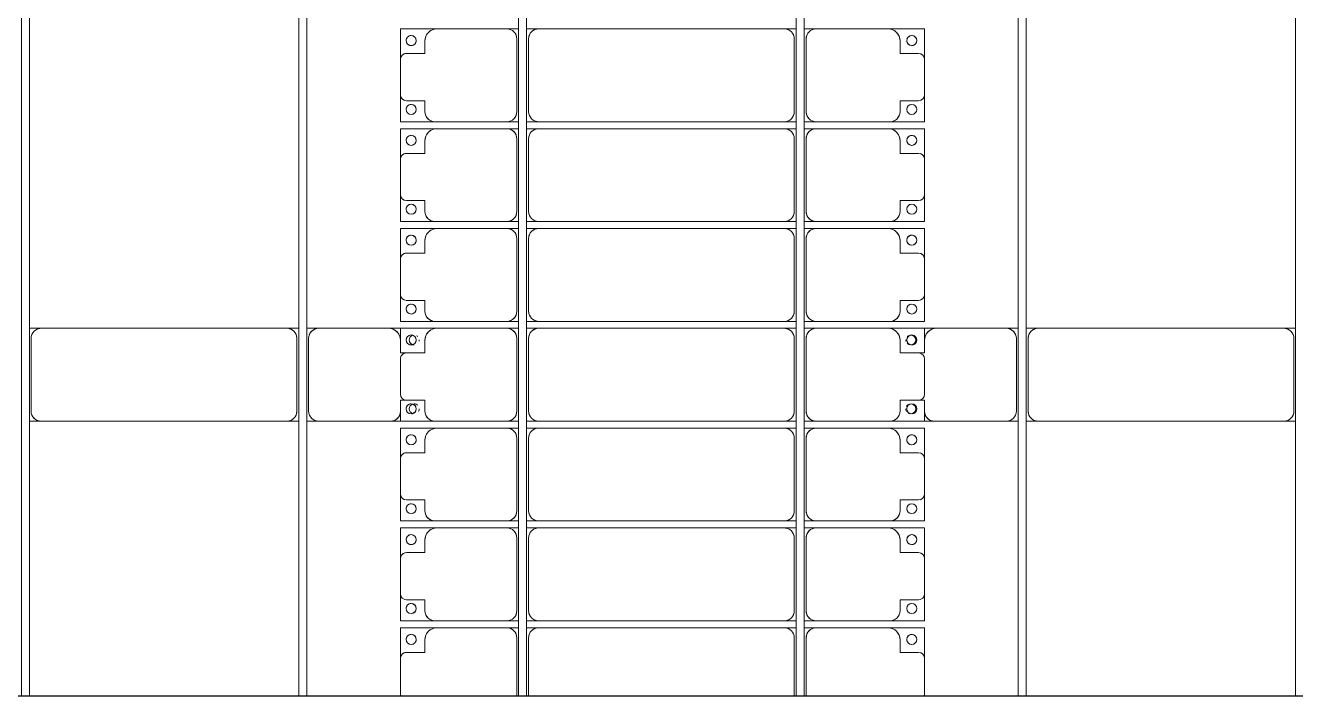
# Model space of a CAD drawing. Header units: millimetres. Extents: x -533732 to -130507, y -117886 to -23954.
# Drawn here: x -456430 to -450069, y -77748 to -74386 of the extents above; entities that cross this region are included whole.
import ezdxf

# ---------------------------------------------------------------- set-up
doc = ezdxf.new("R2010")
doc.units = ezdxf.units.MM
doc.layers.add('A-GENM', color=13, linetype='Continuous', lineweight=9)
doc.layers.add('S-BEAM', color=12, linetype='Continuous', lineweight=9)

# ---------------------------------------------------------------- blocks, each defined once
blk = doc.blocks.new('Dai phao do pin - DẢI PHAO ĐỠ PIN-V71-BỐ TRÍ KHUNG KẾT CẤU BÈ PIN 06')
at = {"layer": 'A-GENM', "color": 7}
for p, q in [((-1312.2, 241.6), (-1129.7, 241.6)), ((-1129.7, 241.6), (-1312.2, 241.6)), ((-779.7, 241.6), (-1129.7, 241.6)), ((-779.7, 241.6), (-721.1, 241.6)), ((-779.7, 241.6), (-721.1, 241.6)), ((-729.7, -173.4), (-729.7, 191.6)), ((-681.1, 241.6), (-620.3, 241.6)), ((-681.1, 241.6), (-620.3, 241.6)), ((-670.3, 191.6), (-670.3, -173.4)), ((610.3, 241.6), (-620.3, 241.6)), ((610.3, 241.6), (668.9, 241.6)), ((610.3, 241.6), (668.9, 241.6)), ((660.3, -173.4), (660.3, 191.6)), ((-1189.7, 181.6), (-1189.7, 118.2)), ((-1189.7, 118.2), (-1219.7, 118.2)), ((-1219.7, -118.2), (-1189.7, -118.2)), ((-1189.7, -118.2), (-1189.7, -173.4)), ((-1139.7, -223.4), (-1312.2, -223.4)), ((-1312.2, -223.4), (-1139.7, -223.4)), ((-1139.7, -223.4), (-779.7, -223.4)), ((-721.1, -223.4), (-779.7, -223.4)), ((-721.1, -223.4), (-779.7, -223.4)), ((-620.3, -223.4), (-681.1, -223.4)), ((-620.3, -223.4), (-681.1, -223.4)), ((-620.3, -223.4), (610.3, -223.4)), ((668.9, -223.4), (610.3, -223.4)), ((668.9, -223.4), (610.3, -223.4))]:
    blk.add_line(p, q, dxfattribs=at)
for centre, radius, start, end in [((-1258.6, 183.2), 25, 120, 135), ((-1258.6, 183.2), 25, 120, 135), ((-1258.6, 183.2), 25, 0, 90), ((-1258.6, 183.2), 25, 0, 75), ((-1129.7, 181.6), 60, 90, 180), ((-1129.7, 181.6), 60, 120, 180), ((-779.7, 191.6), 50, 360, 90), ((-779.7, 191.6), 50, 360, 75), ((-620.3, 191.6), 50, 90, 180), ((-620.3, 191.6), 50, 150, 180), ((-620.3, 191.6), 50, 105, 135), ((610.3, 191.6), 50, 360, 90), ((610.3, 191.6), 50, 60, 90), ((610.3, 191.6), 50, 15, 30), ((-1258.6, 183.2), 25, 180, 195), ((-1258.6, 183.2), 25, 180, 195), ((-1258.6, 183.2), 25, 225, 255), ((-1258.6, 183.2), 25, 225, 255), ((-1258.6, 183.2), 25, 270, 360), ((-1258.6, 183.2), 25, 270, 300), ((-1258.6, 183.2), 25, 330, 360), ((-1258.6, -161.8), 25, 180, 210), ((-1258.6, -161.8), 25, 180, 210), ((-1258.6, -161.8), 25, 105, 150), ((-1258.6, -161.8), 25, 105, 150), ((-1258.6, -161.8), 25, 240, 255), ((-1258.6, -161.8), 25, 240, 255), ((-1258.6, -161.8), 25, 270, 0), ((-1258.6, -161.8), 25, 0, 75), ((-1258.6, -161.8), 25, 0, 75), ((-1258.6, -161.8), 25, 285, 360), ((-1139.7, -173.4), 50, 180, 270), ((-1139.7, -173.4), 50, 180, 255), ((-779.7, -173.4), 50, 270, 360), ((-779.7, -173.4), 50, 285, 360), ((-620.3, -173.4), 50, 180, 270), ((-620.3, -173.4), 50, 180, 210), ((610.3, -173.4), 50, 270, 360), ((610.3, -173.4), 50, 330, 360), ((-620.3, -173.4), 50, 240, 270), ((610.3, -173.4), 50, 285, 300)]:
    blk.add_arc(centre, radius, start, end, dxfattribs=at)
blk = doc.blocks.new('Dải phao đi lại kèm đỡ invester - DẢI PHAO ĐI LẠI-18522-BỐ TRÍ KHUNG KẾT CẤU BÈ PIN 06')
at = {"layer": 'A-GENM', "color": 7}
for p, q in [((42258.4, 1312.2), (42411.8, 1312.2)), ((42258.4, 1129.7), (42258.4, 1312.2)), ((42258.4, 1312.2), (42258.4, 1129.7)), ((42411.8, 1312.2), (42258.4, 1312.2)), ((42381.8, 1282.2), (42381.8, 1189.7)), ((42588.2, 1312.2), (42411.8, 1312.2)), ((42588.2, 1312.2), (42723.4, 1312.2)), ((42723.4, 1312.2), (42588.2, 1312.2)), ((42618.2, 1189.7), (42618.2, 1282.2)), ((42723.4, 1312.2), (42723.4, 1139.7)), ((42723.4, 1139.7), (42723.4, 1312.2)), ((42758.4, 1312.2), (42911.8, 1312.2)), ((42758.4, 1129.7), (42758.4, 1312.2)), ((42758.4, 1312.2), (42758.4, 1129.7)), ((42911.8, 1312.2), (42758.4, 1312.2)), ((42881.8, 1282.2), (42881.8, 1189.7)), ((43088.2, 1312.2), (42911.8, 1312.2)), ((43088.2, 1312.2), (43223.4, 1312.2)), ((43223.4, 1312.2), (43088.2, 1312.2)), ((43118.2, 1189.7), (43118.2, 1282.2)), ((43223.4, 1312.2), (43223.4, 1139.7)), ((43223.4, 1139.7), (43223.4, 1312.2)), ((43258.4, 1312.2), (43411.8, 1312.2)), ((43258.4, 1129.7), (43258.4, 1312.2)), ((43258.4, 1312.2), (43258.4, 1129.7)), ((43411.8, 1312.2), (43258.4, 1312.2)), ((43381.8, 1282.2), (43381.8, 1189.7)), ((43588.2, 1312.2), (43411.8, 1312.2)), ((43588.2, 1312.2), (43723.4, 1312.2)), ((43723.4, 1312.2), (43588.2, 1312.2)), ((43618.2, 1189.7), (43618.2, 1282.2)), ((43723.4, 1312.2), (43723.4, 1139.7)), ((43723.4, 1139.7), (43723.4, 1312.2)), ((43758.4, 1312.2), (43818.4, 1312.2)), ((43758.4, 1129.7), (43758.4, 1312.2)), ((43758.4, 1312.2), (43758.4, 1129.7)), ((43818.4, 1312.2), (43758.4, 1312.2)), ((43881.8, 1282.2), (43881.8, 1189.7)), ((44088.2, 1312.2), (43911.8, 1312.2)), ((44118.2, 1189.7), (44118.2, 1282.2)), ((44173.4, 1312.2), (44223.4, 1312.2)), ((44223.4, 1312.2), (44173.4, 1312.2)), ((44223.4, 1312.2), (44223.4, 1139.7)), ((44223.4, 1139.7), (44223.4, 1312.2)), ((44258.4, 1312.2), (44411.8, 1312.2)), ((44258.4, 1129.7), (44258.4, 1312.2)), ((44258.4, 1312.2), (44258.4, 1129.7)), ((44411.8, 1312.2), (44258.4, 1312.2)), ((44381.8, 1282.2), (44381.8, 1189.7)), ((44588.2, 1312.2), (44411.8, 1312.2)), ((44588.2, 1312.2), (44723.4, 1312.2)), ((44723.4, 1312.2), (44588.2, 1312.2)), ((44618.2, 1189.7), (44618.2, 1282.2)), ((44723.4, 1312.2), (44723.4, 1139.7)), ((44723.4, 1139.7), (44723.4, 1312.2)), ((44758.4, 1312.2), (44911.8, 1312.2)), ((44758.4, 1129.7), (44758.4, 1312.2)), ((44758.4, 1312.2), (44758.4, 1129.7)), ((44911.8, 1312.2), (44758.4, 1312.2)), ((44881.8, 1282.2), (44881.8, 1189.7)), ((45088.2, 1312.2), (44911.8, 1312.2)), ((45088.2, 1312.2), (45223.4, 1312.2)), ((45223.4, 1312.2), (45088.2, 1312.2)), ((45118.2, 1189.7), (45118.2, 1282.2)), ((45223.4, 1312.2), (45223.4, 1139.7)), ((45223.4, 1139.7), (45223.4, 1312.2)), ((45258.4, 1312.2), (45411.8, 1312.2)), ((45258.4, 1129.7), (45258.4, 1312.2)), ((45258.4, 1312.2), (45258.4, 1129.7)), ((45411.8, 1312.2), (45258.4, 1312.2)), ((45381.8, 1282.2), (45381.8, 1189.7)), ((45588.2, 1312.2), (45411.8, 1312.2)), ((45588.2, 1312.2), (45600, 1312.2)), ((45600, 1312.2), (45588.2, 1312.2)), ((42381.8, 1189.7), (42318.4, 1189.7)), ((42673.4, 1189.7), (42618.2, 1189.7)), ((42881.8, 1189.7), (42818.4, 1189.7)), ((43173.4, 1189.7), (43118.2, 1189.7)), ((43381.8, 1189.7), (43318.4, 1189.7)), ((43673.4, 1189.7), (43618.2, 1189.7)), ((43881.8, 1189.7), (43818.4, 1189.7)), ((44173.4, 1189.7), (44118.2, 1189.7)), ((44381.8, 1189.7), (44318.4, 1189.7)), ((44673.4, 1189.7), (44618.2, 1189.7)), ((44881.8, 1189.7), (44818.4, 1189.7)), ((45173.4, 1189.7), (45118.2, 1189.7)), ((45381.8, 1189.7), (45318.4, 1189.7)), ((42258.4, 1129.7), (42258.4, 769.7)), ((42723.4, 769.7), (42723.4, 1139.7)), ((42758.4, 1129.7), (42758.4, 769.7)), ((43223.4, 769.7), (43223.4, 1139.7)), ((43258.4, 1129.7), (43258.4, 769.7)), ((43723.4, 769.7), (43723.4, 1139.7)), ((43758.4, 1129.7), (43758.4, 769.7)), ((44223.4, 769.7), (44223.4, 1139.7)), ((44258.4, 1129.7), (44258.4, 769.7)), ((44723.4, 769.7), (44723.4, 1139.7)), ((44758.4, 1129.7), (44758.4, 769.7)), ((45223.4, 769.7), (45223.4, 1139.7)), ((45258.4, 1129.7), (45258.4, 769.7)), ((42258.4, 708.9), (42258.4, 769.7)), ((42258.4, 708.9), (42258.4, 769.7)), ((42723.4, 769.7), (42723.4, 708.9)), ((42723.4, 769.7), (42723.4, 708.9)), ((42758.4, 708.9), (42758.4, 769.7)), ((42758.4, 708.9), (42758.4, 769.7)), ((43223.4, 769.7), (43223.4, 708.9)), ((43223.4, 769.7), (43223.4, 708.9)), ((43258.4, 708.9), (43258.4, 769.7)), ((43258.4, 708.9), (43258.4, 769.7)), ((43723.4, 769.7), (43723.4, 708.9)), ((43723.4, 769.7), (43723.4, 708.9)), ((43758.4, 708.9), (43758.4, 769.7)), ((43758.4, 708.9), (43758.4, 769.7)), ((44223.4, 769.7), (44223.4, 708.9)), ((44223.4, 769.7), (44223.4, 708.9)), ((44258.4, 708.9), (44258.4, 769.7)), ((44258.4, 708.9), (44258.4, 769.7)), ((44723.4, 769.7), (44723.4, 708.9)), ((44723.4, 769.7), (44723.4, 708.9)), ((44758.4, 708.9), (44758.4, 769.7)), ((44758.4, 708.9), (44758.4, 769.7)), ((45223.4, 769.7), (45223.4, 708.9)), ((45223.4, 769.7), (45223.4, 708.9)), ((45258.4, 708.9), (45258.4, 769.7)), ((45258.4, 708.9), (45258.4, 769.7)), ((42308.4, 719.7), (42673.4, 719.7)), ((42808.4, 719.7), (43173.4, 719.7)), ((43308.4, 719.7), (43673.4, 719.7)), ((43808.4, 719.7), (44173.4, 719.7)), ((44308.4, 719.7), (44673.4, 719.7)), ((44808.4, 719.7), (45173.4, 719.7)), ((45308.4, 719.7), (45600, 719.7)), ((42258.4, 610.3), (42258.4, 668.9)), ((42258.4, 610.3), (42258.4, 668.9)), ((42673.4, 660.3), (42308.4, 660.3)), ((42723.4, 668.9), (42723.4, 610.3)), ((42723.4, 668.9), (42723.4, 610.3)), ((42758.4, 610.3), (42758.4, 668.9)), ((42758.4, 610.3), (42758.4, 668.9)), ((43173.4, 660.3), (42808.4, 660.3)), ((43223.4, 668.9), (43223.4, 610.3)), ((43223.4, 668.9), (43223.4, 610.3)), ((43258.4, 610.3), (43258.4, 668.9)), ((43258.4, 610.3), (43258.4, 668.9)), ((43673.4, 660.3), (43308.4, 660.3)), ((43723.4, 668.9), (43723.4, 610.3)), ((43723.4, 668.9), (43723.4, 610.3)), ((43758.4, 610.3), (43758.4, 668.9)), ((43758.4, 610.3), (43758.4, 668.9)), ((44173.4, 660.3), (43808.4, 660.3)), ((44223.4, 668.9), (44223.4, 610.3)), ((44223.4, 668.9), (44223.4, 610.3)), ((44258.4, 610.3), (44258.4, 668.9)), ((44258.4, 610.3), (44258.4, 668.9)), ((44673.4, 660.3), (44308.4, 660.3)), ((44723.4, 668.9), (44723.4, 610.3)), ((44723.4, 668.9), (44723.4, 610.3)), ((44758.4, 610.3), (44758.4, 668.9)), ((44758.4, 610.3), (44758.4, 668.9)), ((45173.4, 660.3), (44808.4, 660.3)), ((45223.4, 668.9), (45223.4, 610.3)), ((45223.4, 668.9), (45223.4, 610.3)), ((45258.4, 610.3), (45258.4, 668.9)), ((45258.4, 610.3), (45258.4, 668.9)), ((45600, 660.3), (45308.4, 660.3)), ((42258.4, 610.3), (42258.4, -620.3)), ((42723.4, -620.3), (42723.4, 610.3)), ((42758.4, 610.3), (42758.4, -620.3)), ((43223.4, -620.3), (43223.4, 610.3)), ((43258.4, 610.3), (43258.4, -620.3)), ((43723.4, -620.3), (43723.4, 610.3)), ((43758.4, 610.3), (43758.4, -620.3)), ((44223.4, -620.3), (44223.4, 610.3)), ((44258.4, 610.3), (44258.4, -620.3)), ((44723.4, -620.3), (44723.4, 610.3)), ((44758.4, 610.3), (44758.4, -620.3)), ((45223.4, -620.3), (45223.4, 610.3)), ((45258.4, 610.3), (45258.4, -620.3)), ((42258.4, -681.1), (42258.4, -620.3)), ((42258.4, -681.1), (42258.4, -620.3)), ((42723.4, -620.3), (42723.4, -681.1)), ((42723.4, -620.3), (42723.4, -681.1)), ((42758.4, -681.1), (42758.4, -620.3)), ((42758.4, -681.1), (42758.4, -620.3)), ((43223.4, -620.3), (43223.4, -681.1)), ((43223.4, -620.3), (43223.4, -681.1)), ((43258.4, -681.1), (43258.4, -620.3)), ((43258.4, -681.1), (43258.4, -620.3)), ((43723.4, -620.3), (43723.4, -681.1)), ((43723.4, -620.3), (43723.4, -681.1)), ((43758.4, -681.1), (43758.4, -620.3)), ((43758.4, -681.1), (43758.4, -620.3)), ((44223.4, -620.3), (44223.4, -681.1)), ((44223.4, -620.3), (44223.4, -681.1)), ((44258.4, -681.1), (44258.4, -620.3)), ((44258.4, -681.1), (44258.4, -620.3)), ((44723.4, -620.3), (44723.4, -681.1)), ((44723.4, -620.3), (44723.4, -681.1)), ((44758.4, -681.1), (44758.4, -620.3)), ((44758.4, -681.1), (44758.4, -620.3)), ((45223.4, -620.3), (45223.4, -681.1)), ((45223.4, -620.3), (45223.4, -681.1)), ((45258.4, -681.1), (45258.4, -620.3)), ((45258.4, -681.1), (45258.4, -620.3)), ((42308.4, -670.3), (42673.4, -670.3)), ((42808.4, -670.3), (43173.4, -670.3)), ((43308.4, -670.3), (43673.4, -670.3)), ((43808.4, -670.3), (44173.4, -670.3)), ((44308.4, -670.3), (44673.4, -670.3)), ((44808.4, -670.3), (45173.4, -670.3)), ((45308.4, -670.3), (45600, -670.3)), ((42258.4, -779.7), (42258.4, -721.1)), ((42258.4, -779.7), (42258.4, -721.1)), ((42673.4, -729.7), (42308.4, -729.7)), ((42723.4, -721.1), (42723.4, -779.7)), ((42723.4, -721.1), (42723.4, -779.7)), ((42758.4, -779.7), (42758.4, -721.1)), ((42758.4, -779.7), (42758.4, -721.1)), ((43173.4, -729.7), (42808.4, -729.7)), ((43223.4, -721.1), (43223.4, -779.7)), ((43223.4, -721.1), (43223.4, -779.7)), ((43258.4, -779.7), (43258.4, -721.1)), ((43258.4, -779.7), (43258.4, -721.1)), ((43673.4, -729.7), (43308.4, -729.7)), ((43723.4, -721.1), (43723.4, -779.7)), ((43723.4, -721.1), (43723.4, -779.7)), ((43758.4, -779.7), (43758.4, -721.1)), ((43758.4, -779.7), (43758.4, -721.1)), ((44173.4, -729.7), (43808.4, -729.7)), ((44223.4, -721.1), (44223.4, -779.7)), ((44223.4, -721.1), (44223.4, -779.7)), ((44258.4, -779.7), (44258.4, -721.1)), ((44258.4, -779.7), (44258.4, -721.1)), ((44673.4, -729.7), (44308.4, -729.7)), ((44723.4, -721.1), (44723.4, -779.7)), ((44723.4, -721.1), (44723.4, -779.7)), ((44758.4, -779.7), (44758.4, -721.1)), ((44758.4, -779.7), (44758.4, -721.1)), ((45173.4, -729.7), (44808.4, -729.7)), ((45223.4, -721.1), (45223.4, -779.7)), ((45223.4, -721.1), (45223.4, -779.7)), ((45258.4, -779.7), (45258.4, -721.1)), ((45258.4, -779.7), (45258.4, -721.1)), ((45600, -729.7), (45308.4, -729.7)), ((42258.4, -779.7), (42258.4, -1129.7)), ((42723.4, -1139.7), (42723.4, -779.7)), ((42758.4, -779.7), (42758.4, -1129.7)), ((43223.4, -1139.7), (43223.4, -779.7)), ((43258.4, -779.7), (43258.4, -1129.7)), ((43723.4, -1139.7), (43723.4, -779.7)), ((43758.4, -779.7), (43758.4, -1129.7)), ((44223.4, -1139.7), (44223.4, -779.7)), ((44258.4, -779.7), (44258.4, -1129.7)), ((44723.4, -1139.7), (44723.4, -779.7)), ((44758.4, -779.7), (44758.4, -1129.7)), ((45223.4, -1139.7), (45223.4, -779.7)), ((45258.4, -779.7), (45258.4, -1129.7)), ((42258.4, -1312.2), (42258.4, -1129.7)), ((42258.4, -1129.7), (42258.4, -1312.2)), ((42723.4, -1139.7), (42723.4, -1312.2)), ((42723.4, -1312.2), (42723.4, -1139.7)), ((42758.4, -1312.2), (42758.4, -1129.7)), ((42758.4, -1129.7), (42758.4, -1312.2)), ((43223.4, -1139.7), (43223.4, -1312.2)), ((43223.4, -1312.2), (43223.4, -1139.7)), ((43258.4, -1312.2), (43258.4, -1129.7)), ((43258.4, -1129.7), (43258.4, -1312.2)), ((43723.4, -1139.7), (43723.4, -1312.2)), ((43723.4, -1312.2), (43723.4, -1139.7)), ((43758.4, -1312.2), (43758.4, -1129.7)), ((43758.4, -1129.7), (43758.4, -1312.2)), ((44223.4, -1139.7), (44223.4, -1312.2)), ((44223.4, -1312.2), (44223.4, -1139.7)), ((44258.4, -1312.2), (44258.4, -1129.7)), ((44258.4, -1129.7), (44258.4, -1312.2)), ((44723.4, -1139.7), (44723.4, -1312.2)), ((44723.4, -1312.2), (44723.4, -1139.7)), ((44758.4, -1312.2), (44758.4, -1129.7)), ((44758.4, -1129.7), (44758.4, -1312.2)), ((45223.4, -1139.7), (45223.4, -1312.2)), ((45223.4, -1312.2), (45223.4, -1139.7)), ((45258.4, -1312.2), (45258.4, -1129.7)), ((45258.4, -1129.7), (45258.4, -1312.2)), ((42318.4, -1189.7), (42381.8, -1189.7)), ((42381.8, -1189.7), (42381.8, -1282.2)), ((42618.2, -1282.2), (42618.2, -1189.7)), ((42618.2, -1189.7), (42673.4, -1189.7)), ((42818.4, -1189.7), (42881.8, -1189.7)), ((42881.8, -1189.7), (42881.8, -1282.2)), ((43118.2, -1282.2), (43118.2, -1189.7)), ((43118.2, -1189.7), (43173.4, -1189.7)), ((43318.4, -1189.7), (43381.8, -1189.7)), ((43381.8, -1189.7), (43381.8, -1282.2)), ((43618.2, -1282.2), (43618.2, -1189.7)), ((43618.2, -1189.7), (43673.4, -1189.7)), ((43818.4, -1189.7), (43881.8, -1189.7)), ((43881.8, -1189.7), (43881.8, -1282.2)), ((44118.2, -1282.2), (44118.2, -1189.7)), ((44118.2, -1189.7), (44173.4, -1189.7)), ((44318.4, -1189.7), (44381.8, -1189.7)), ((44381.8, -1189.7), (44381.8, -1282.2)), ((44618.2, -1282.2), (44618.2, -1189.7)), ((44618.2, -1189.7), (44673.4, -1189.7)), ((44818.4, -1189.7), (44881.8, -1189.7)), ((44881.8, -1189.7), (44881.8, -1282.2)), ((45118.2, -1282.2), (45118.2, -1189.7)), ((45118.2, -1189.7), (45173.4, -1189.7)), ((45318.4, -1189.7), (45381.8, -1189.7)), ((45381.8, -1189.7), (45381.8, -1282.2)), ((42411.8, -1312.2), (42258.4, -1312.2)), ((42258.4, -1312.2), (42411.8, -1312.2)), ((42411.8, -1312.2), (42588.2, -1312.2)), ((42723.4, -1312.2), (42588.2, -1312.2)), ((42588.2, -1312.2), (42723.4, -1312.2)), ((42911.8, -1312.2), (42758.4, -1312.2)), ((42758.4, -1312.2), (42911.8, -1312.2)), ((42911.8, -1312.2), (43088.2, -1312.2)), ((43223.4, -1312.2), (43088.2, -1312.2)), ((43088.2, -1312.2), (43223.4, -1312.2)), ((43411.8, -1312.2), (43258.4, -1312.2)), ((43258.4, -1312.2), (43411.8, -1312.2)), ((43411.8, -1312.2), (43588.2, -1312.2)), ((43723.4, -1312.2), (43588.2, -1312.2)), ((43588.2, -1312.2), (43723.4, -1312.2)), ((43818.4, -1312.2), (43758.4, -1312.2)), ((43758.4, -1312.2), (43818.4, -1312.2)), ((43911.8, -1312.2), (44088.2, -1312.2)), ((44223.4, -1312.2), (44173.4, -1312.2)), ((44173.4, -1312.2), (44223.4, -1312.2)), ((44411.8, -1312.2), (44258.4, -1312.2)), ((44258.4, -1312.2), (44411.8, -1312.2)), ((44411.8, -1312.2), (44588.2, -1312.2)), ((44723.4, -1312.2), (44588.2, -1312.2)), ((44588.2, -1312.2), (44723.4, -1312.2)), ((44911.8, -1312.2), (44758.4, -1312.2)), ((44758.4, -1312.2), (44911.8, -1312.2)), ((44911.8, -1312.2), (45088.2, -1312.2)), ((45223.4, -1312.2), (45088.2, -1312.2)), ((45088.2, -1312.2), (45223.4, -1312.2)), ((45411.8, -1312.2), (45258.4, -1312.2)), ((45258.4, -1312.2), (45411.8, -1312.2)), ((45411.8, -1312.2), (45588.2, -1312.2)), ((45600, -1312.2), (45588.2, -1312.2)), ((45588.2, -1312.2), (45600, -1312.2))]:
    blk.add_line(p, q, dxfattribs=at)
for centre, radius, start, end in [((42316.8, 1248.6), 25, 90, 270), ((42316.8, 1248.6), 25, 90, 255), ((42316.8, 1248.6), 25, 270, 90), ((42316.8, 1248.6), 25, 300, 90), ((42411.8, 1282.2), 30, 90, 180), ((42411.8, 1282.2), 30, 105, 165), ((42411.8, 1282.2), 30, 135, 165), ((42411.8, 1282.2), 30, 135, 165), ((42588.2, 1282.2), 30, 0, 90), ((42588.2, 1282.2), 30, 60, 75), ((42588.2, 1282.2), 30, 15, 75), ((42588.2, 1282.2), 30, 60, 75), ((42588.2, 1282.2), 30, 15, 30), ((42588.2, 1282.2), 30, 15, 30), ((42661.8, 1248.6), 25, 90, 270), ((42661.8, 1248.6), 25, 90, 180), ((42661.8, 1248.6), 25, 270, 90), ((42661.8, 1248.6), 25, 270, 90), ((42816.8, 1248.6), 25, 90, 270), ((42816.8, 1248.6), 25, 90, 255), ((42816.8, 1248.6), 25, 270, 90), ((42816.8, 1248.6), 25, 300, 90), ((42911.8, 1282.2), 30, 90, 180), ((42911.8, 1282.2), 30, 105, 165), ((42911.8, 1282.2), 30, 135, 165), ((42911.8, 1282.2), 30, 135, 165), ((43088.2, 1282.2), 30, 0, 90), ((43088.2, 1282.2), 30, 60, 75), ((43088.2, 1282.2), 30, 15, 75), ((43088.2, 1282.2), 30, 60, 75), ((43088.2, 1282.2), 30, 15, 30), ((43088.2, 1282.2), 30, 15, 30), ((43161.8, 1248.6), 25, 90, 270), ((43161.8, 1248.6), 25, 90, 180), ((43161.8, 1248.6), 25, 270, 90), ((43161.8, 1248.6), 25, 270, 90), ((43316.8, 1248.6), 25, 90, 270), ((43316.8, 1248.6), 25, 90, 255), ((43316.8, 1248.6), 25, 270, 90), ((43316.8, 1248.6), 25, 300, 90), ((43411.8, 1282.2), 30, 90, 180), ((43411.8, 1282.2), 30, 105, 165), ((43411.8, 1282.2), 30, 135, 165), ((43411.8, 1282.2), 30, 135, 165), ((43588.2, 1282.2), 30, 0, 90), ((43588.2, 1282.2), 30, 60, 75), ((43588.2, 1282.2), 30, 15, 75), ((43588.2, 1282.2), 30, 60, 75), ((43588.2, 1282.2), 30, 15, 30), ((43588.2, 1282.2), 30, 15, 30), ((43661.8, 1248.6), 25, 90, 270), ((43661.8, 1248.6), 25, 90, 180), ((43661.8, 1248.6), 25, 270, 90), ((43661.8, 1248.6), 25, 270, 90), ((43816.8, 1248.6), 25, 90, 270), ((43816.8, 1248.6), 25, 90, 255), ((43816.8, 1248.6), 25, 270, 90), ((43816.8, 1248.6), 25, 300, 90), ((43911.8, 1282.2), 30, 90, 180), ((44088.2, 1282.2), 30, 0, 90), ((44161.8, 1248.6), 25, 90, 270), ((44161.8, 1248.6), 25, 90, 180), ((44161.8, 1248.6), 25, 270, 90), ((44161.8, 1248.6), 25, 270, 90), ((44316.8, 1248.6), 25, 90, 270), ((44316.8, 1248.6), 25, 90, 255), ((44316.8, 1248.6), 25, 270, 90), ((44316.8, 1248.6), 25, 300, 90), ((44411.8, 1282.2), 30, 90, 180), ((44411.8, 1282.2), 30, 105, 165), ((44411.8, 1282.2), 30, 135, 165), ((44411.8, 1282.2), 30, 135, 165), ((44588.2, 1282.2), 30, 0, 90), ((44588.2, 1282.2), 30, 60, 75), ((44588.2, 1282.2), 30, 15, 75), ((44588.2, 1282.2), 30, 60, 75), ((44588.2, 1282.2), 30, 15, 30), ((44588.2, 1282.2), 30, 15, 30), ((44661.8, 1248.6), 25, 90, 270), ((44661.8, 1248.6), 25, 90, 180), ((44661.8, 1248.6), 25, 270, 90), ((44661.8, 1248.6), 25, 270, 90), ((44816.8, 1248.6), 25, 90, 270), ((44816.8, 1248.6), 25, 90, 255), ((44816.8, 1248.6), 25, 270, 90), ((44816.8, 1248.6), 25, 300, 90), ((44911.8, 1282.2), 30, 90, 180), ((44911.8, 1282.2), 30, 105, 165), ((44911.8, 1282.2), 30, 135, 165), ((44911.8, 1282.2), 30, 135, 165), ((45088.2, 1282.2), 30, 0, 90), ((45088.2, 1282.2), 30, 60, 75), ((45088.2, 1282.2), 30, 15, 75), ((45088.2, 1282.2), 30, 60, 75), ((45088.2, 1282.2), 30, 15, 30), ((45088.2, 1282.2), 30, 15, 30), ((45161.8, 1248.6), 25, 90, 270), ((45161.8, 1248.6), 25, 90, 180), ((45161.8, 1248.6), 25, 270, 90), ((45161.8, 1248.6), 25, 270, 90), ((45316.8, 1248.6), 25, 90, 270), ((45316.8, 1248.6), 25, 90, 255), ((45316.8, 1248.6), 25, 270, 90), ((45316.8, 1248.6), 25, 300, 90), ((45411.8, 1282.2), 30, 90, 180), ((45411.8, 1282.2), 30, 105, 165), ((45411.8, 1282.2), 30, 135, 165), ((45411.8, 1282.2), 30, 135, 165), ((45588.2, 1282.2), 30, 60, 90), ((45588.2, 1282.2), 30, 60, 75), ((45588.2, 1282.2), 30, 60, 75), ((45588.2, 1282.2), 30, 60, 75), ((42316.8, 1248.6), 25, 270, 285), ((42661.8, 1248.6), 25, 195, 255), ((42816.8, 1248.6), 25, 270, 285), ((43161.8, 1248.6), 25, 195, 255), ((43316.8, 1248.6), 25, 270, 285), ((43661.8, 1248.6), 25, 195, 255), ((43816.8, 1248.6), 25, 270, 285), ((44161.8, 1248.6), 25, 195, 255), ((44316.8, 1248.6), 25, 270, 285), ((44661.8, 1248.6), 25, 195, 255), ((44816.8, 1248.6), 25, 270, 285), ((45161.8, 1248.6), 25, 195, 255), ((45316.8, 1248.6), 25, 270, 285), ((42318.4, 1129.7), 60, 90, 180), ((42318.4, 1129.7), 60, 90, 150), ((42673.4, 1139.7), 50, 0, 90), ((42673.4, 1139.7), 50, 15, 90), ((42818.4, 1129.7), 60, 90, 180), ((42818.4, 1129.7), 60, 90, 150), ((43173.4, 1139.7), 50, 0, 90), ((43173.4, 1139.7), 50, 15, 90), ((43318.4, 1129.7), 60, 90, 180), ((43318.4, 1129.7), 60, 90, 150), ((43673.4, 1139.7), 50, 0, 90), ((43673.4, 1139.7), 50, 15, 90), ((43818.4, 1129.7), 60, 90, 180), ((43818.4, 1129.7), 60, 90, 150), ((44173.4, 1139.7), 50, 360, 90), ((44173.4, 1139.7), 50, 15, 90), ((44318.4, 1129.7), 60, 90, 180), ((44318.4, 1129.7), 60, 90, 150), ((44673.4, 1139.7), 50, 360, 90), ((44673.4, 1139.7), 50, 15, 90), ((44818.4, 1129.7), 60, 90, 180), ((44818.4, 1129.7), 60, 90, 150), ((45173.4, 1139.7), 50, 0, 90), ((45173.4, 1139.7), 50, 15, 90), ((45318.4, 1129.7), 60, 90, 180), ((45318.4, 1129.7), 60, 90, 150), ((42308.4, 769.7), 50, 180, 270), ((42673.4, 769.7), 50, 270, 0), ((42808.4, 769.7), 50, 180, 270), ((43173.4, 769.7), 50, 270, 0), ((43308.4, 769.7), 50, 180, 270), ((43673.4, 769.7), 50, 270, 0), ((43808.4, 769.7), 50, 180, 270), ((44173.4, 769.7), 50, 270, 0), ((44308.4, 769.7), 50, 180, 270), ((44673.4, 769.7), 50, 270, 0), ((44808.4, 769.7), 50, 180, 270), ((45173.4, 769.7), 50, 270, 0), ((45308.4, 769.7), 50, 180, 270), ((42308.4, 769.7), 50, 195, 270), ((42673.4, 769.7), 50, 270, 345), ((42808.4, 769.7), 50, 195, 270), ((43173.4, 769.7), 50, 270, 345), ((43308.4, 769.7), 50, 195, 270), ((43673.4, 769.7), 50, 270, 345), ((43808.4, 769.7), 50, 195, 270), ((44173.4, 769.7), 50, 270, 345), ((44308.4, 769.7), 50, 195, 270), ((44673.4, 769.7), 50, 270, 345), ((44808.4, 769.7), 50, 195, 270), ((45173.4, 769.7), 50, 270, 345), ((45308.4, 769.7), 50, 195, 270), ((42308.4, 610.3), 50, 90, 180), ((42308.4, 610.3), 50, 105, 120), ((42673.4, 610.3), 50, 0, 90), ((42673.4, 610.3), 50, 60, 90), ((42808.4, 610.3), 50, 90, 180), ((42808.4, 610.3), 50, 105, 120), ((43173.4, 610.3), 50, 0, 90), ((43173.4, 610.3), 50, 60, 90), ((43308.4, 610.3), 50, 90, 180), ((43308.4, 610.3), 50, 105, 120), ((43673.4, 610.3), 50, 0, 90), ((43673.4, 610.3), 50, 60, 90), ((43808.4, 610.3), 50, 90, 180), ((43808.4, 610.3), 50, 105, 120), ((44173.4, 610.3), 50, 360, 90), ((44173.4, 610.3), 50, 60, 90), ((44308.4, 610.3), 50, 90, 180), ((44308.4, 610.3), 50, 105, 120), ((44673.4, 610.3), 50, 360, 90), ((44673.4, 610.3), 50, 60, 90), ((44808.4, 610.3), 50, 90, 180), ((44808.4, 610.3), 50, 105, 120), ((45173.4, 610.3), 50, 360, 90), ((45173.4, 610.3), 50, 60, 90), ((45308.4, 610.3), 50, 90, 180), ((45308.4, 610.3), 50, 105, 120), ((42308.4, 610.3), 50, 150, 180), ((42673.4, 610.3), 50, 15, 30), ((42808.4, 610.3), 50, 150, 180), ((43173.4, 610.3), 50, 15, 30), ((43308.4, 610.3), 50, 150, 180), ((43673.4, 610.3), 50, 15, 30), ((43808.4, 610.3), 50, 150, 180), ((44173.4, 610.3), 50, 15, 30), ((44308.4, 610.3), 50, 150, 180), ((44673.4, 610.3), 50, 15, 30), ((44808.4, 610.3), 50, 150, 180), ((45173.4, 610.3), 50, 15, 30), ((45308.4, 610.3), 50, 150, 180), ((42308.4, -620.3), 50, 180, 270), ((42308.4, -620.3), 50, 195, 225), ((42673.4, -620.3), 50, 270, 0), ((42673.4, -620.3), 50, 330, 0), ((42808.4, -620.3), 50, 180, 270), ((42808.4, -620.3), 50, 195, 225), ((43173.4, -620.3), 50, 270, 0), ((43173.4, -620.3), 50, 330, 0), ((43308.4, -620.3), 50, 180, 270), ((43308.4, -620.3), 50, 195, 225), ((43673.4, -620.3), 50, 270, 0), ((43673.4, -620.3), 50, 330, 360), ((43808.4, -620.3), 50, 180, 270), ((43808.4, -620.3), 50, 195, 225), ((44173.4, -620.3), 50, 270, 360), ((44173.4, -620.3), 50, 330, 360), ((44308.4, -620.3), 50, 180, 270), ((44308.4, -620.3), 50, 195, 225), ((44673.4, -620.3), 50, 270, 360), ((44673.4, -620.3), 50, 330, 0), ((44808.4, -620.3), 50, 180, 270), ((44808.4, -620.3), 50, 195, 225), ((45173.4, -620.3), 50, 270, 0), ((45173.4, -620.3), 50, 330, 0), ((45308.4, -620.3), 50, 180, 270), ((45308.4, -620.3), 50, 195, 225), ((42308.4, -620.3), 50, 240, 270), ((42673.4, -620.3), 50, 270, 300), ((42808.4, -620.3), 50, 240, 270), ((43173.4, -620.3), 50, 270, 300), ((43308.4, -620.3), 50, 240, 270), ((43673.4, -620.3), 50, 270, 300), ((43808.4, -620.3), 50, 240, 270), ((44173.4, -620.3), 50, 270, 300), ((44308.4, -620.3), 50, 240, 270), ((44673.4, -620.3), 50, 270, 300), ((44808.4, -620.3), 50, 240, 270), ((45173.4, -620.3), 50, 270, 300), ((45308.4, -620.3), 50, 240, 270), ((42308.4, -779.7), 50, 90, 180), ((42308.4, -779.7), 50, 90, 165), ((42673.4, -779.7), 50, 0, 90), ((42673.4, -779.7), 50, 15, 90), ((42808.4, -779.7), 50, 90, 180), ((42808.4, -779.7), 50, 90, 165), ((43173.4, -779.7), 50, 0, 90), ((43173.4, -779.7), 50, 15, 90), ((43308.4, -779.7), 50, 90, 180), ((43308.4, -779.7), 50, 90, 165), ((43673.4, -779.7), 50, 0, 90), ((43673.4, -779.7), 50, 15, 90), ((43808.4, -779.7), 50, 90, 180), ((43808.4, -779.7), 50, 90, 165), ((44173.4, -779.7), 50, 360, 90), ((44173.4, -779.7), 50, 15, 90), ((44308.4, -779.7), 50, 90, 180), ((44308.4, -779.7), 50, 90, 165), ((44673.4, -779.7), 50, 0, 90), ((44673.4, -779.7), 50, 15, 90), ((44808.4, -779.7), 50, 90, 180), ((44808.4, -779.7), 50, 90, 165), ((45173.4, -779.7), 50, 0, 90), ((45173.4, -779.7), 50, 15, 90), ((45308.4, -779.7), 50, 90, 180), ((45308.4, -779.7), 50, 90, 165), ((42318.4, -1129.7), 60, 180, 270), ((42673.4, -1139.7), 50, 270, 0), ((42818.4, -1129.7), 60, 180, 270), ((43173.4, -1139.7), 50, 270, 0), ((43318.4, -1129.7), 60, 180, 270), ((43673.4, -1139.7), 50, 270, 0), ((43818.4, -1129.7), 60, 180, 270), ((44173.4, -1139.7), 50, 270, 360), ((44318.4, -1129.7), 60, 180, 270), ((44673.4, -1139.7), 50, 270, 360), ((44818.4, -1129.7), 60, 180, 270), ((45173.4, -1139.7), 50, 270, 0), ((45318.4, -1129.7), 60, 180, 270), ((42318.4, -1129.7), 60, 210, 270), ((42673.4, -1139.7), 50, 270, 345), ((42818.4, -1129.7), 60, 210, 270), ((43173.4, -1139.7), 50, 270, 345), ((43318.4, -1129.7), 60, 210, 270), ((43673.4, -1139.7), 50, 270, 345), ((43818.4, -1129.7), 60, 210, 270), ((44173.4, -1139.7), 50, 270, 345), ((44318.4, -1129.7), 60, 210, 270), ((44673.4, -1139.7), 50, 270, 345), ((44818.4, -1129.7), 60, 210, 270), ((45173.4, -1139.7), 50, 270, 345), ((45318.4, -1129.7), 60, 210, 270), ((42316.8, -1258.6), 25, 90, 270), ((42316.8, -1258.6), 25, 180, 270), ((42316.8, -1258.6), 25, 90, 165), ((42316.8, -1258.6), 25, 270, 90), ((42316.8, -1258.6), 25, 60, 90), ((42316.8, -1258.6), 25, 270, 30), ((42661.8, -1258.6), 25, 90, 270), ((42661.8, -1258.6), 25, 180, 270), ((42661.8, -1258.6), 25, 90, 165), ((42661.8, -1258.6), 25, 270, 90), ((42661.8, -1258.6), 25, 15, 90), ((42661.8, -1258.6), 25, 270, 0), ((42816.8, -1258.6), 25, 90, 270), ((42816.8, -1258.6), 25, 180, 270), ((42816.8, -1258.6), 25, 90, 165), ((42816.8, -1258.6), 25, 270, 90), ((42816.8, -1258.6), 25, 60, 90), ((42816.8, -1258.6), 25, 270, 30), ((43161.8, -1258.6), 25, 90, 270), ((43161.8, -1258.6), 25, 180, 270), ((43161.8, -1258.6), 25, 90, 165), ((43161.8, -1258.6), 25, 270, 90), ((43161.8, -1258.6), 25, 15, 90), ((43161.8, -1258.6), 25, 270, 360), ((43316.8, -1258.6), 25, 90, 270), ((43316.8, -1258.6), 25, 180, 270), ((43316.8, -1258.6), 25, 90, 165), ((43316.8, -1258.6), 25, 270, 90), ((43316.8, -1258.6), 25, 60, 90), ((43316.8, -1258.6), 25, 270, 30), ((43661.8, -1258.6), 25, 90, 270), ((43661.8, -1258.6), 25, 180, 270), ((43661.8, -1258.6), 25, 90, 165), ((43661.8, -1258.6), 25, 270, 90), ((43661.8, -1258.6), 25, 15, 90), ((43661.8, -1258.6), 25, 270, 0), ((43816.8, -1258.6), 25, 90, 270), ((43816.8, -1258.6), 25, 180, 270), ((43816.8, -1258.6), 25, 90, 165), ((43816.8, -1258.6), 25, 270, 90), ((43816.8, -1258.6), 25, 60, 90), ((43816.8, -1258.6), 25, 270, 30), ((44161.8, -1258.6), 25, 90, 270), ((44161.8, -1258.6), 25, 180, 270), ((44161.8, -1258.6), 25, 90, 165), ((44161.8, -1258.6), 25, 270, 90), ((44161.8, -1258.6), 25, 15, 90), ((44161.8, -1258.6), 25, 270, 0), ((44316.8, -1258.6), 25, 90, 270), ((44316.8, -1258.6), 25, 180, 270), ((44316.8, -1258.6), 25, 90, 165), ((44316.8, -1258.6), 25, 270, 90), ((44316.8, -1258.6), 25, 60, 90), ((44316.8, -1258.6), 25, 270, 30), ((44661.8, -1258.6), 25, 90, 270), ((44661.8, -1258.6), 25, 180, 270), ((44661.8, -1258.6), 25, 90, 165), ((44661.8, -1258.6), 25, 270, 90), ((44661.8, -1258.6), 25, 15, 90), ((44661.8, -1258.6), 25, 270, 0), ((44816.8, -1258.6), 25, 90, 270), ((44816.8, -1258.6), 25, 180, 270), ((44816.8, -1258.6), 25, 90, 165), ((44816.8, -1258.6), 25, 270, 90), ((44816.8, -1258.6), 25, 60, 90), ((44816.8, -1258.6), 25, 270, 30), ((45161.8, -1258.6), 25, 90, 270), ((45161.8, -1258.6), 25, 180, 270), ((45161.8, -1258.6), 25, 90, 165), ((45161.8, -1258.6), 25, 270, 90), ((45161.8, -1258.6), 25, 15, 90), ((45161.8, -1258.6), 25, 270, 0), ((45316.8, -1258.6), 25, 90, 270), ((45316.8, -1258.6), 25, 180, 270), ((45316.8, -1258.6), 25, 90, 165), ((45316.8, -1258.6), 25, 270, 90), ((45316.8, -1258.6), 25, 60, 90), ((45316.8, -1258.6), 25, 270, 30), ((42411.8, -1282.2), 30, 180, 270), ((42411.8, -1282.2), 30, 195, 225), ((42411.8, -1282.2), 30, 195, 255), ((42411.8, -1282.2), 30, 195, 225), ((42588.2, -1282.2), 30, 270, 0), ((42588.2, -1282.2), 30, 285, 345), ((42588.2, -1282.2), 30, 285, 300), ((42588.2, -1282.2), 30, 285, 300), ((42588.2, -1282.2), 30, 315, 345), ((42588.2, -1282.2), 30, 315, 345), ((42911.8, -1282.2), 30, 180, 270), ((42911.8, -1282.2), 30, 195, 225), ((42911.8, -1282.2), 30, 195, 255), ((42911.8, -1282.2), 30, 195, 225), ((43088.2, -1282.2), 30, 270, 0), ((43088.2, -1282.2), 30, 285, 345), ((43088.2, -1282.2), 30, 285, 300), ((43088.2, -1282.2), 30, 285, 300), ((43088.2, -1282.2), 30, 315, 345), ((43088.2, -1282.2), 30, 315, 345), ((43411.8, -1282.2), 30, 180, 270), ((43411.8, -1282.2), 30, 195, 225), ((43411.8, -1282.2), 30, 195, 255), ((43411.8, -1282.2), 30, 195, 225), ((43588.2, -1282.2), 30, 270, 0), ((43588.2, -1282.2), 30, 285, 345), ((43588.2, -1282.2), 30, 285, 300), ((43588.2, -1282.2), 30, 285, 300), ((43588.2, -1282.2), 30, 315, 345), ((43588.2, -1282.2), 30, 315, 345), ((43911.8, -1282.2), 30, 180, 270), ((44088.2, -1282.2), 30, 270, 0), ((44411.8, -1282.2), 30, 180, 270), ((44411.8, -1282.2), 30, 195, 225), ((44411.8, -1282.2), 30, 195, 255), ((44411.8, -1282.2), 30, 195, 225), ((44588.2, -1282.2), 30, 270, 360), ((44588.2, -1282.2), 30, 285, 345), ((44588.2, -1282.2), 30, 285, 300), ((44588.2, -1282.2), 30, 285, 300), ((44588.2, -1282.2), 30, 315, 345), ((44588.2, -1282.2), 30, 315, 345), ((44911.8, -1282.2), 30, 180, 270), ((44911.8, -1282.2), 30, 195, 225), ((44911.8, -1282.2), 30, 195, 255), ((44911.8, -1282.2), 30, 195, 225), ((45088.2, -1282.2), 30, 270, 0), ((45088.2, -1282.2), 30, 285, 345), ((45088.2, -1282.2), 30, 285, 300), ((45088.2, -1282.2), 30, 285, 300), ((45088.2, -1282.2), 30, 315, 345), ((45088.2, -1282.2), 30, 315, 345), ((45411.8, -1282.2), 30, 180, 270), ((45411.8, -1282.2), 30, 195, 225), ((45411.8, -1282.2), 30, 195, 255), ((45411.8, -1282.2), 30, 195, 225), ((45588.2, -1282.2), 30, 270, 300), ((45588.2, -1282.2), 30, 285, 300), ((45588.2, -1282.2), 30, 285, 300), ((45588.2, -1282.2), 30, 285, 300)]:
    blk.add_arc(centre, radius, start, end, dxfattribs=at)
blk = doc.blocks.new('Dầm C52 - Dầm C52-V31-BỐ TRÍ KHUNG KẾT CẤU BÈ PIN 06')
at = {"layer": 'S-BEAM', "color": 1}
for p, q in [((-6613.3, 20), (-653.3, 20)), ((-653.3, -20), (-6613.3, -20))]:
    blk.add_line(p, q, dxfattribs=at)
blk = doc.blocks.new('Dầm C52 - Hộp 40x60-19816-BỐ TRÍ KHUNG KẾT CẤU BÈ PIN 06')
at = {"layer": 'S-BEAM', "color": 3, "lineweight": 25}
blk.add_line((-145891.1, 20), (145891.1, 20), dxfattribs=at)
blk = doc.blocks.new('Dai phao do pin - DẢI PHAO ĐỠ PIN-V128-BỐ TRÍ KHUNG KẾT CẤU BÈ PIN 06')
at = {"layer": 'A-GENM', "color": 7}
for p, q in [((-1312.2, 223.4), (-1139.7, 223.4)), ((-1139.7, 223.4), (-1312.2, 223.4)), ((-779.7, 223.4), (-1139.7, 223.4)), ((-779.7, 223.4), (-721.1, 223.4)), ((-779.7, 223.4), (-721.1, 223.4)), ((-681.1, 223.4), (-620.3, 223.4)), ((-681.1, 223.4), (-620.3, 223.4)), ((610.3, 223.4), (-620.3, 223.4)), ((610.3, 223.4), (668.9, 223.4)), ((610.3, 223.4), (668.9, 223.4)), ((-1189.7, 173.4), (-1189.7, 118.2)), ((-729.7, -191.6), (-729.7, 173.4)), ((-670.3, 173.4), (-670.3, -191.6)), ((660.3, -191.6), (660.3, 173.4)), ((-1189.7, 118.2), (-1219.7, 118.2)), ((-1219.7, -118.2), (-1189.7, -118.2)), ((-1189.7, -118.2), (-1189.7, -181.6)), ((-1129.7, -241.6), (-1312.2, -241.6)), ((-1312.2, -241.6), (-1129.7, -241.6)), ((-1129.7, -241.6), (-779.7, -241.6)), ((-721.1, -241.6), (-779.7, -241.6)), ((-721.1, -241.6), (-779.7, -241.6)), ((-620.3, -241.6), (-681.1, -241.6)), ((-620.3, -241.6), (-681.1, -241.6)), ((-620.3, -241.6), (610.3, -241.6)), ((668.9, -241.6), (610.3, -241.6)), ((668.9, -241.6), (610.3, -241.6))]:
    blk.add_line(p, q, dxfattribs=at)
for centre, radius, start, end in [((-1139.7, 173.4), 50, 90, 180), ((-1139.7, 173.4), 50, 105, 180), ((-779.7, 173.4), 50, 0, 90), ((-779.7, 173.4), 50, 0, 75), ((-620.3, 173.4), 50, 90, 180), ((-620.3, 173.4), 50, 150, 180), ((-620.3, 173.4), 50, 90, 120), ((610.3, 173.4), 50, 0, 90), ((610.3, 173.4), 50, 15, 90), ((-1258.6, 161.8), 25, 150, 180), ((-1258.6, 161.8), 25, 150, 180), ((-1258.6, 161.8), 25, 225, 270), ((-1258.6, 161.8), 25, 225, 270), ((-1258.6, 161.8), 25, 360, 75), ((-1258.6, 161.8), 25, 360, 75), ((-1258.6, 161.8), 25, 285, 360), ((-1258.6, 161.8), 25, 285, 360), ((-1258.6, -183.2), 25, 165, 180), ((-1258.6, -183.2), 25, 165, 180), ((-1258.6, -183.2), 25, 0, 90), ((-1258.6, -183.2), 25, 60, 90), ((-1258.6, -183.2), 25, 285, 360), ((-1258.6, -183.2), 25, 285, 360), ((-1258.6, -183.2), 25, 0, 30), ((-1129.7, -181.6), 60, 180, 270), ((-1129.7, -181.6), 60, 180, 240), ((-1258.6, -183.2), 25, 225, 240), ((-1258.6, -183.2), 25, 225, 240), ((-779.7, -191.6), 50, 270, 0), ((-779.7, -191.6), 50, 285, 0), ((-620.3, -191.6), 50, 180, 270), ((-620.3, -191.6), 50, 180, 210), ((-620.3, -191.6), 50, 225, 255), ((610.3, -191.6), 50, 270, 0), ((610.3, -191.6), 50, 270, 300), ((610.3, -191.6), 50, 330, 345)]:
    blk.add_arc(centre, radius, start, end, dxfattribs=at)
blk = doc.blocks.new('Dầm C52 - Dầm C52-19796-BỐ TRÍ KHUNG KẾT CẤU BÈ PIN 06')
at = {"layer": 'S-BEAM', "color": 1}
for p, q in [((-6613.3, 20), (-653.3, 20)), ((-653.3, -20), (-6613.3, -20))]:
    blk.add_line(p, q, dxfattribs=at)
blk = doc.blocks.new('HOBANMONG_BEPIN 6_rvt-1-BỐ TRÍ KHUNG KẾT CẤU BÈ PIN 06')
at = {"layer": 'A-GENM', "color": 3, "lineweight": 25}
for name, p, rotation in [('Dải phao đi lại kèm đỡ invester - DẢI PHAO ĐI LẠI-18522-BỐ TRÍ KHUNG KẾT CẤU BÈ PIN 06', (-453239.4, -32145.2), 269.9997586098934), ('Dai phao do pin - DẢI PHAO ĐỠ PIN-V128-BỐ TRÍ KHUNG KẾT CẤU BÈ PIN 06', (-455741.4, -76145.2), 179.9997586099391), ('Dai phao do pin - DẢI PHAO ĐỠ PIN-V71-BỐ TRÍ KHUNG KẾT CẤU BÈ PIN 06', (-450737.7, -76145.2), 359.9997586099392)]:
    blk.add_blockref(name, p, dxfattribs=dict(at, rotation=rotation))
at = {"layer": 'S-BEAM', "color": 3, "lineweight": 25}
for name, p, rotation in [('Dầm C52 - Dầm C52-19796-BỐ TRÍ KHUNG KẾT CẤU BÈ PIN 06', (-456430.3, -71131.9), 89.99975860989407), ('Dầm C52 - Dầm C52-19796-BỐ TRÍ KHUNG KẾT CẤU BÈ PIN 06', (-455040.3, -71131.9), 89.99975860989407), ('Dầm C52 - Dầm C52-V31-BỐ TRÍ KHUNG KẾT CẤU BÈ PIN 06', (-453940.6, -71131.9), 89.99975860989275), ('Dầm C52 - Dầm C52-V31-BỐ TRÍ KHUNG KẾT CẤU BÈ PIN 06', (-452550.6, -71131.9), 89.99975860989275), ('Dầm C52 - Dầm C52-V31-BỐ TRÍ KHUNG KẾT CẤU BÈ PIN 06', (-451438.8, -71131.9), 89.99975860989275), ('Dầm C52 - Dầm C52-V31-BỐ TRÍ KHUNG KẾT CẤU BÈ PIN 06', (-450048.8, -71131.9), 89.99975860989275), ('Dầm C52 - Hộp 40x60-19816-BỐ TRÍ KHUNG KẾT CẤU BÈ PIN 06', (-380339.9, -77765.5), 359.9997586099392)]:
    blk.add_blockref(name, p, dxfattribs=dict(at, rotation=rotation))

msp = doc.modelspace()

# ---------------------------------------------------------------- block references
at = {"lineweight": 5}
msp.add_blockref('HOBANMONG_BEPIN 6_rvt-1-BỐ TRÍ KHUNG KẾT CẤU BÈ PIN 06', (0, 0), dxfattribs=at)

doc.saveas('drawing.dxf')
